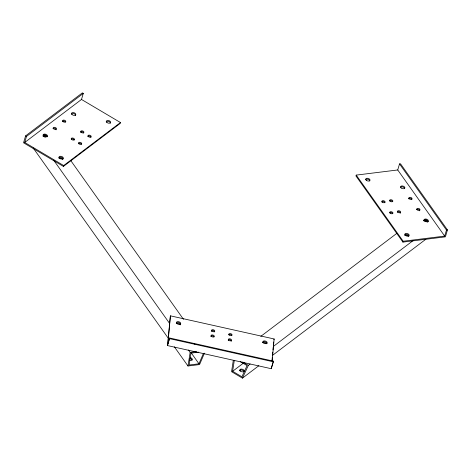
<?xml version="1.0" encoding="UTF-8"?>
<svg xmlns="http://www.w3.org/2000/svg" width="471" height="471" viewBox="0 0 471 471"><rect width="100%" height="100%" fill="white"/><g stroke="black" fill="none" stroke-linecap="round" stroke-linejoin="round"><path stroke-width="0.71" d="M170.396 315.835L167.853 344.06L169.648 338.007L273.392 361.139L273.333 361.793L271.284 368.711L167.535 345.584L170.396 315.835L274.14 338.967L272.185 360.68M167.535 345.584L169.648 338.007M271.284 368.711L271.414 367.268M271.997 360.768L272.32 357.159M272.456 355.717L272.78 352.108M272.974 349.941L273.233 347.05M273.427 344.884L273.686 341.999M233.31 360.333L231.567 371.69L242.441 378.136L258.85 365.708M240.228 361.569L247.069 365.626L241.9 376.794L232.621 371.301L234.293 360.427M204.449 353.162L199.569 364.56L187.982 365.991L190.154 352.39L188.453 349.994M81.501 99.458L83.29 93.405L82.384 92.864L25.599 135.872L23.55 142.79L63.432 166.416L120.217 123.408L120.47 122.542L81.501 99.458L24.71 142.466L63.685 165.551L120.47 122.542M24.71 142.466L26.506 136.407L83.29 93.405M63.432 166.416L63.685 165.551M273.881 339.832L274.14 338.967M271.596 367.192L273.392 361.139M356.217 175.106L355.958 175.971L402.923 242.106L445.401 236.848L447.45 229.925L400.491 163.79L399.526 163.908L397.73 169.966L444.689 236.101L403.176 241.24L356.217 175.106L397.73 169.966M402.923 242.106L403.176 241.24M444.689 236.101L446.484 230.048L399.526 163.908M44.939 137.503L45.775 135.56M198.668 352.173L190.99 353.12L189.095 365.019L198.974 363.8L203.419 353.427M242.441 378.136L248.352 365.366L250.113 364.036M260.81 336.365L396.77 233.398M232.621 371.301L243.76 362.87M273.557 346.285L413.032 240.657M272.332 355.499L425.872 239.215M446.484 230.048L447.45 229.925M190.154 352.39L196.472 351.607M169.589 338.661L273.333 361.793M25.599 135.872L26.506 136.407M242.683 362.011L248.352 365.366M70.762 160.576L183.484 319.326M191.32 353.014L198.974 363.8M53.612 160.093L169.737 323.636M33.153 147.929L168.418 338.437M174.37 346.821L187.982 365.991M389.717 212.786A1.666 0.977 16.5 0 1 391.377 212.662A1.666 0.977 16.5 0 1 392.667 213.687M381.71 201.965A1.666 0.977 16.5 0 1 383.341 201.588A1.666 0.977 16.5 0 1 384.842 202.665M397.259 212.032A1.666 0.977 16.5 0 1 399.308 211.779A1.666 0.977 16.5 0 1 400.344 213.239M389.617 200.811A1.666 0.977 16.5 0 1 391.271 200.687A1.666 0.977 16.5 0 1 392.561 201.706M416.57 209.642A1.666 0.977 16.5 0 1 418.613 209.389A1.666 0.977 16.5 0 1 419.655 210.849M408.575 198.874A1.666 0.977 16.5 0 1 410.288 198.25A1.666 0.977 16.5 0 1 411.819 199.592M404.919 234.564A2.225 1.301 16.5 0 1 407.403 234.493A2.225 1.301 16.5 0 1 408.893 236.118M365.543 179.716A2.225 1.301 16.5 0 1 367.998 179.286A2.225 1.301 16.5 0 1 369.759 181.005M423.776 220.787A2.225 1.301 16.5 0 1 426.055 219.957A2.225 1.301 16.5 0 1 428.098 221.753M400.644 187.128A2.225 1.301 16.5 0 1 403.129 187.058A2.225 1.301 16.5 0 1 404.618 188.683M423.959 220.899A2.225 1.301 16.5 0 1 427.332 221.929M404.66 235.429A2.225 1.301 16.5 0 1 408.404 236.265M263.065 342.753A2.225 1.301 16.5 0 1 266.439 343.783M262.606 342.67A2.225 1.301 16.5 0 1 264.885 341.84A2.225 1.301 16.5 0 1 266.927 343.636M239.574 370.848A2.225 1.301 16.5 0 1 241.853 370.018A2.225 1.301 16.5 0 1 243.896 371.813M423.6 220.499A2.225 1.301 16.5 0 1 426.332 220.157A2.225 1.301 16.5 0 1 427.715 222.106M211.273 331.231A1.666 0.977 16.5 0 1 212.98 330.607A1.666 0.977 16.5 0 1 214.511 331.949M228.641 334.84A1.666 0.977 16.5 0 1 230.272 334.457A1.666 0.977 16.5 0 1 231.773 335.54M210.796 336.477A1.666 0.977 16.5 0 1 212.297 335.817A1.666 0.977 16.5 0 1 214.011 336.936M228.17 340.091A1.666 0.977 16.5 0 1 230.213 339.838A1.666 0.977 16.5 0 1 231.255 341.298M176.495 322.806A2.225 1.301 16.5 0 1 178.986 322.735A2.225 1.301 16.5 0 1 180.47 324.36M194.323 343.936A2.225 1.301 16.5 0 1 194.876 344.107M43.191 136.278A2.225 1.301 16.5 0 1 46.611 136.767M59.211 158.132A2.225 1.301 16.5 0 1 62.773 159.528M176.242 323.671A2.225 1.301 16.5 0 1 178.45 323.506A2.225 1.301 16.5 0 1 180.169 324.872M190.237 357.583A2.225 1.301 16.5 0 1 192.25 359.55A2.225 1.301 16.5 0 1 189.448 360.044M189.984 358.449A2.225 1.301 16.5 0 1 192.027 360.244M43.138 136.366A2.225 1.301 16.5 0 1 44.81 135.095A2.225 1.301 16.5 0 1 47.377 136.614M58.751 158.056A2.225 1.301 16.5 0 1 61.03 157.22A2.225 1.301 16.5 0 1 63.073 159.015M87.759 136.425A1.666 0.977 16.5 0 1 89.602 136.101A1.666 0.977 16.5 0 1 90.927 137.391M78.48 143.396A1.666 0.977 16.5 0 1 80.141 143.272A1.666 0.977 16.5 0 1 81.43 144.291M80.512 132.133A1.666 0.977 16.5 0 1 82.354 131.809A1.666 0.977 16.5 0 1 83.673 133.099M71.227 139.098A1.666 0.977 16.5 0 1 72.887 138.974A1.666 0.977 16.5 0 1 74.177 139.999M62.384 121.394A1.666 0.977 16.5 0 1 64.015 121.018A1.666 0.977 16.5 0 1 65.516 122.095M52.999 128.612A1.666 0.977 16.5 0 1 55.048 128.359A1.666 0.977 16.5 0 1 56.084 129.819M106.175 121.889A2.225 1.301 16.5 0 1 108.63 121.459A2.225 1.301 16.5 0 1 110.397 123.178M71.333 114.029A2.225 1.301 16.5 0 1 74.065 113.688A2.225 1.301 16.5 0 1 75.448 115.636M43.185 135.259A2.225 1.301 16.5 0 1 45.669 135.189A2.225 1.301 16.5 0 1 47.159 136.82M390.123 213.169A1.666 0.977 16.5 0 0 392.879 213.334A1.666 0.977 16.5 0 0 391.001 211.685A1.666 0.977 16.5 0 0 390.123 213.169M382.299 202.147A1.666 0.977 16.5 0 0 385.048 202.306A1.666 0.977 16.5 0 0 383.176 200.658A1.666 0.977 16.5 0 0 382.299 202.147M397.848 212.215A1.666 0.977 16.5 0 0 400.603 212.374A1.666 0.977 16.5 0 0 398.725 210.725A1.666 0.977 16.5 0 0 397.848 212.215M390.023 201.188A1.666 0.977 16.5 0 0 392.773 201.352A1.666 0.977 16.5 0 0 390.895 199.704A1.666 0.977 16.5 0 0 390.023 201.188M417.159 209.819A1.666 0.977 16.5 0 0 419.908 209.984A1.666 0.977 16.5 0 0 418.03 208.335A1.666 0.977 16.5 0 0 417.159 209.819M409.246 198.809A1.666 0.977 16.5 0 0 411.995 198.974A1.666 0.977 16.5 0 0 410.117 197.325A1.666 0.977 16.5 0 0 409.246 198.809M405.378 235.359A2.225 1.301 16.5 0 0 409.046 235.577A2.225 1.301 16.5 0 0 406.544 233.38A2.225 1.301 16.5 0 0 405.378 235.359M366.244 180.246A2.225 1.301 16.5 0 0 369.912 180.464A2.225 1.301 16.5 0 0 367.409 178.268A2.225 1.301 16.5 0 0 366.244 180.246M424.583 220.993A2.225 1.301 16.5 0 0 428.251 221.211A2.225 1.301 16.5 0 0 425.749 219.009A2.225 1.301 16.5 0 0 424.583 220.993M401.104 187.923A2.225 1.301 16.5 0 0 404.772 188.141A2.225 1.301 16.5 0 0 402.269 185.945A2.225 1.301 16.5 0 0 401.104 187.923M240.381 371.054A2.225 1.301 16.5 0 0 244.049 371.272A2.225 1.301 16.5 0 0 241.546 369.07A2.225 1.301 16.5 0 0 240.381 371.054M211.938 331.166A1.666 0.977 16.5 0 0 214.694 331.331A1.666 0.977 16.5 0 0 212.815 329.682A1.666 0.977 16.5 0 0 211.938 331.166M229.23 335.022A1.666 0.977 16.5 0 0 231.979 335.181A1.666 0.977 16.5 0 0 230.107 333.533A1.666 0.977 16.5 0 0 229.23 335.022M211.467 336.418A1.666 0.977 16.5 0 0 214.217 336.582A1.666 0.977 16.5 0 0 212.339 334.928A1.666 0.977 16.5 0 0 211.467 336.418M228.759 340.274A1.666 0.977 16.5 0 0 231.508 340.433A1.666 0.977 16.5 0 0 229.63 338.784A1.666 0.977 16.5 0 0 228.759 340.274M176.955 323.601A2.225 1.301 16.5 0 0 180.623 323.818A2.225 1.301 16.5 0 0 178.12 321.622A2.225 1.301 16.5 0 0 176.955 323.601M263.407 342.876A2.225 1.301 16.5 0 0 267.081 343.094A2.225 1.301 16.5 0 0 264.578 340.898A2.225 1.301 16.5 0 0 263.407 342.876M88.354 136.608A1.666 0.977 16.5 0 0 91.103 136.773A1.666 0.977 16.5 0 0 89.225 135.124A1.666 0.977 16.5 0 0 88.354 136.608M78.887 143.773A1.666 0.977 16.5 0 0 81.636 143.938A1.666 0.977 16.5 0 0 79.764 142.289A1.666 0.977 16.5 0 0 78.887 143.773M81.1 132.31A1.666 0.977 16.5 0 0 83.85 132.475A1.666 0.977 16.5 0 0 81.978 130.826A1.666 0.977 16.5 0 0 81.1 132.31M71.633 139.481A1.666 0.977 16.5 0 0 74.389 139.646A1.666 0.977 16.5 0 0 72.51 137.997A1.666 0.977 16.5 0 0 71.633 139.481M62.973 121.577A1.666 0.977 16.5 0 0 65.728 121.736A1.666 0.977 16.5 0 0 63.85 120.087A1.666 0.977 16.5 0 0 62.973 121.577M53.588 128.789A1.666 0.977 16.5 0 0 56.343 128.954A1.666 0.977 16.5 0 0 54.465 127.305A1.666 0.977 16.5 0 0 53.588 128.789M106.876 122.419A2.225 1.301 16.5 0 0 110.544 122.637A2.225 1.301 16.5 0 0 108.042 120.441A2.225 1.301 16.5 0 0 106.876 122.419M59.558 158.256A2.225 1.301 16.5 0 0 63.226 158.474A2.225 1.301 16.5 0 0 60.724 156.278A2.225 1.301 16.5 0 0 59.558 158.256M72.034 114.553A2.225 1.301 16.5 0 0 75.701 114.771A2.225 1.301 16.5 0 0 73.199 112.575A2.225 1.301 16.5 0 0 72.034 114.553M43.644 136.06A2.225 1.301 16.5 0 0 47.312 136.278A2.225 1.301 16.5 0 0 44.81 134.076A2.225 1.301 16.5 0 0 43.644 136.06"/></g></svg>
